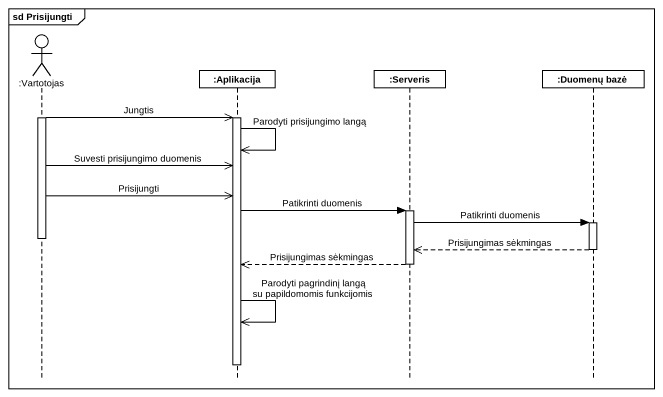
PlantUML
@startuml
mainframe sd Prisijungti
hide footbox
actor ":Vartotojas" as Vartotojas
participant ":Aplikacija" as Aplikacija
participant ":Serveris" as Serveris
participant ":Duomenų bazė" as Duomenų_bazė

activate Vartotojas
Vartotojas ->> Aplikacija : Jungtis
activate Aplikacija
Aplikacija ->> Aplikacija : Parodyti prisijungimo langą
Vartotojas ->> Aplikacija : Suvesti prisijungimo duomenis
Vartotojas ->> Aplikacija : Prisijungti
Aplikacija -> Serveris : Patikrinti duomenis
activate Serveris
Serveris -> Duomenų_bazė : Patikrinti duomenis
activate Duomenų_bazė
deactivate Vartotojas
Duomenų_bazė -->> Serveris : Prisijungimas sėkmingas
deactivate Duomenų_bazė
Serveris -->> Aplikacija : Prisijungimas sėkmingas
deactivate Serveris
Aplikacija ->> Aplikacija : Parodyti pagrindinį langą su papildomomis funkcijomis
deactivate Aplikacija
@enduml
